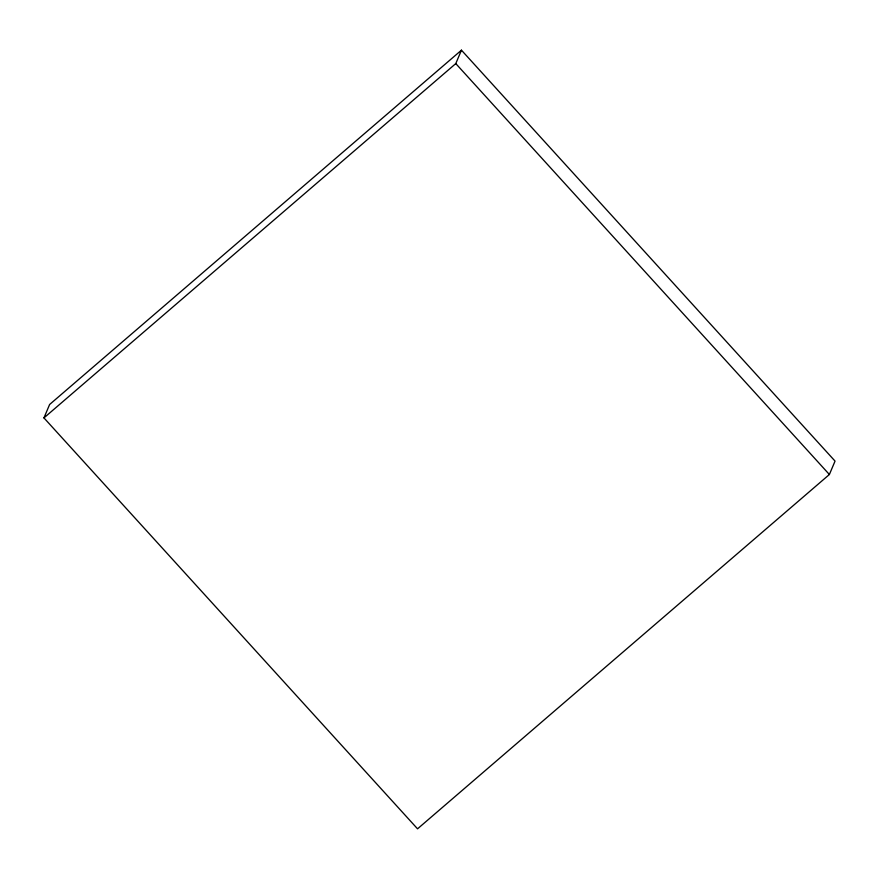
<?xml version="1.0" encoding="UTF-8"?>
<svg xmlns="http://www.w3.org/2000/svg" width="879" height="879" viewBox="0 0 879 879"><rect width="100%" height="100%" fill="white"/><g stroke="black" fill="none" stroke-linecap="round" stroke-linejoin="round"><path stroke-width="1.32" d="M43.95 417.899L49.62 404.494L461.453 50.169L835.05 461.101L829.38 474.506L417.547 828.831L43.95 417.899L455.783 63.585L461.453 50.169M455.783 63.585L829.38 474.506"/></g></svg>
